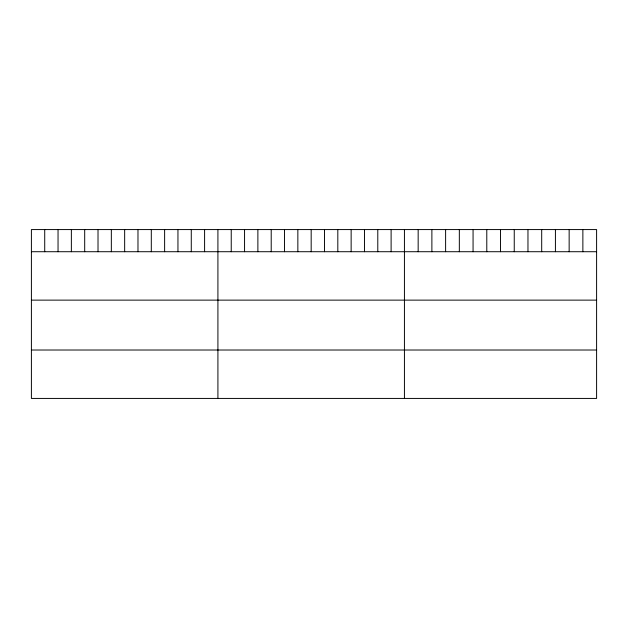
<?xml version="1.0" encoding="UTF-8"?>
<svg xmlns="http://www.w3.org/2000/svg" width="628" height="628" viewBox="0 0 628 628"><rect width="100%" height="100%" fill="white"/><g stroke="black" fill="none" stroke-linecap="round" stroke-linejoin="round"><path stroke-width="0.94" d="M596.6 251.718L596.6 398.427L31.4 398.427L31.4 229.573L596.6 229.573L596.6 251.718L31.4 251.718M31.4 300.129L596.6 300.129M31.4 350.016L596.6 350.016M582.87 229.573L582.87 251.718M569.149 229.573L569.149 251.718M555.419 229.573L555.419 251.718M541.697 229.573L541.697 251.718M527.967 229.573L527.967 251.718M514.246 229.573L514.246 251.718M500.516 229.573L500.516 251.718M486.786 229.573L486.786 251.718M473.065 229.573L473.065 251.718M459.335 229.573L459.335 251.718M445.613 229.573L445.613 251.718M431.883 229.573L431.883 251.718M418.162 229.573L418.162 251.718M404.432 229.573L404.432 398.427M391.111 229.573L391.111 251.718M377.789 229.573L377.789 251.718M364.468 229.573L364.468 251.718M351.138 229.573L351.138 251.718M337.817 229.573L337.817 251.718M324.495 229.573L324.495 251.718M311.174 229.573L311.174 251.718M297.853 229.573L297.853 251.718M284.531 229.573L284.531 251.718M271.21 229.573L271.21 251.718M257.88 229.573L257.88 251.718M244.559 229.573L244.559 251.718M231.237 229.573L231.237 251.718M217.916 229.573L217.916 398.427M204.595 229.573L204.595 251.718M191.273 229.573L191.273 251.718M177.952 229.573L177.952 251.718M164.622 229.573L164.622 251.718M151.301 229.573L151.301 251.718M137.979 229.573L137.979 251.718M124.658 229.573L124.658 251.718M111.337 229.573L111.337 251.718M98.015 229.573L98.015 251.718M84.694 229.573L84.694 251.718M71.364 229.573L71.364 251.718M58.043 229.573L58.043 251.718M44.721 229.573L44.721 251.718"/></g></svg>
